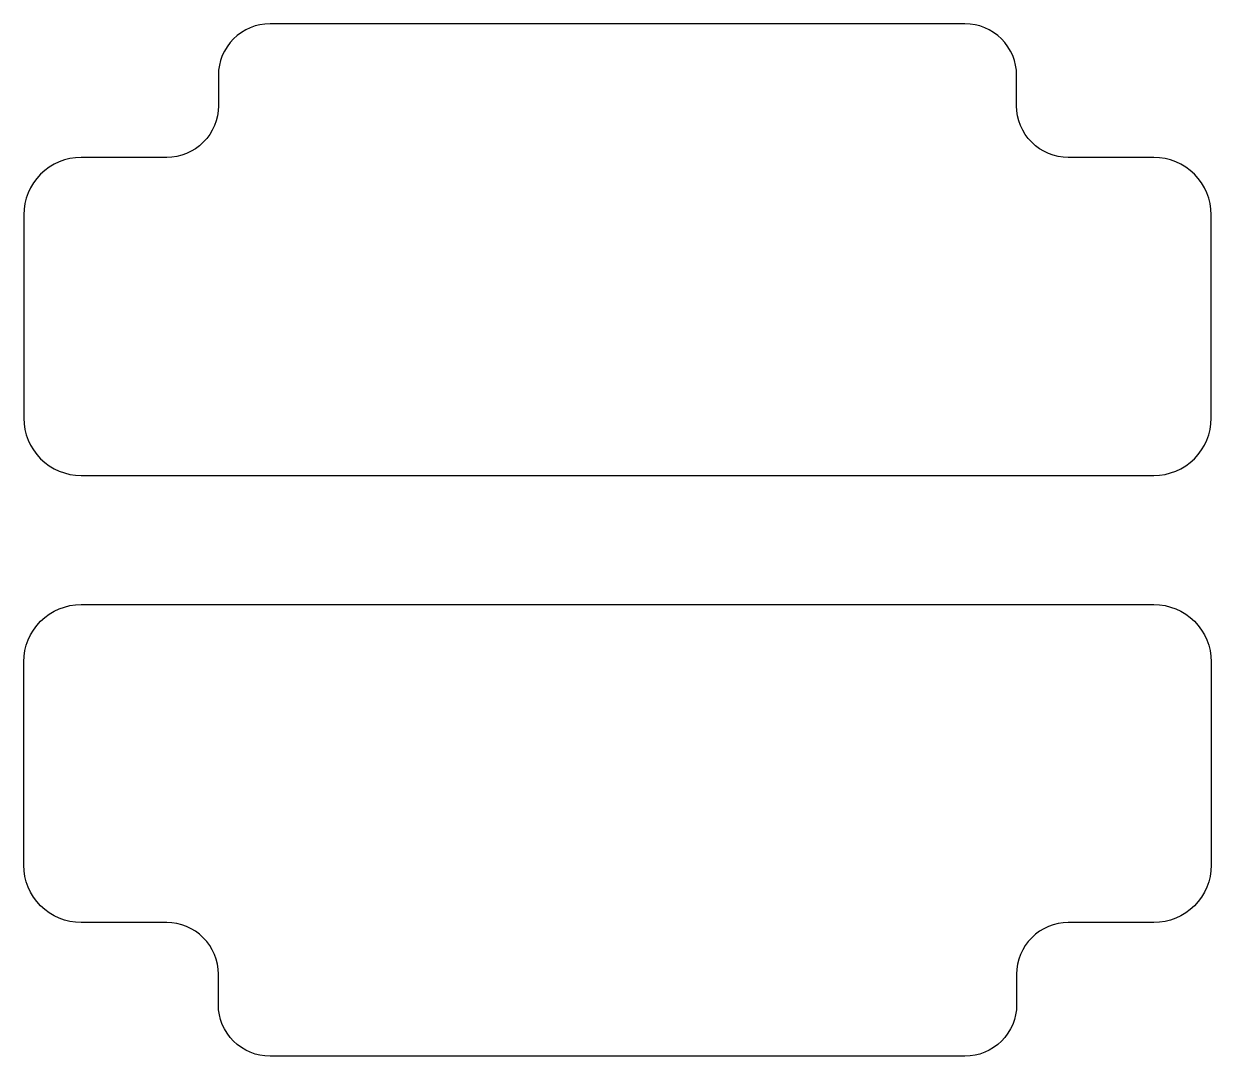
# Model space of a CAD drawing. Header units: millimetres. Extents: x -11.5 to 11.5, y -10 to 10.
import ezdxf

# ---------------------------------------------------------------- set-up
doc = ezdxf.new("R2010")
doc.units = ezdxf.units.MM
doc.layers.add('spacer_shim_thick', color=5, linetype='Continuous')

msp = doc.modelspace()

# ---------------------------------------------------------------- linework, layer by layer
at = {"layer": 'spacer_shim_thick'}
for points in [[(-10.389, 1.25), (10.389, 1.25, 0.414214), (11.5, 2.361), (11.5, 6.3, 0.414214), (10.389, 7.411), (8.73, 7.411, -0.414214), (7.73, 8.411), (7.73, 9, 0.414214), (6.73, 10), (-6.73, 10, 0.414214), (-7.73, 9), (-7.73, 8.411, -0.414214), (-8.73, 7.411), (-10.389, 7.411, 0.414214), (-11.5, 6.3), (-11.5, 2.361, 0.414214)], [(-10.389, -1.25), (10.389, -1.25, -0.414214), (11.5, -2.361), (11.5, -6.3, -0.414214), (10.389, -7.411), (8.73, -7.411, 0.414214), (7.73, -8.411), (7.73, -9, -0.414214), (6.73, -10), (-6.73, -10, -0.414214), (-7.73, -9), (-7.73, -8.411, 0.414214), (-8.73, -7.411), (-10.389, -7.411, -0.414214), (-11.5, -6.3), (-11.5, -2.361, -0.414214)]]:
    msp.add_lwpolyline(points, format="xyb", close=True, dxfattribs=at)

doc.saveas('drawing.dxf')
